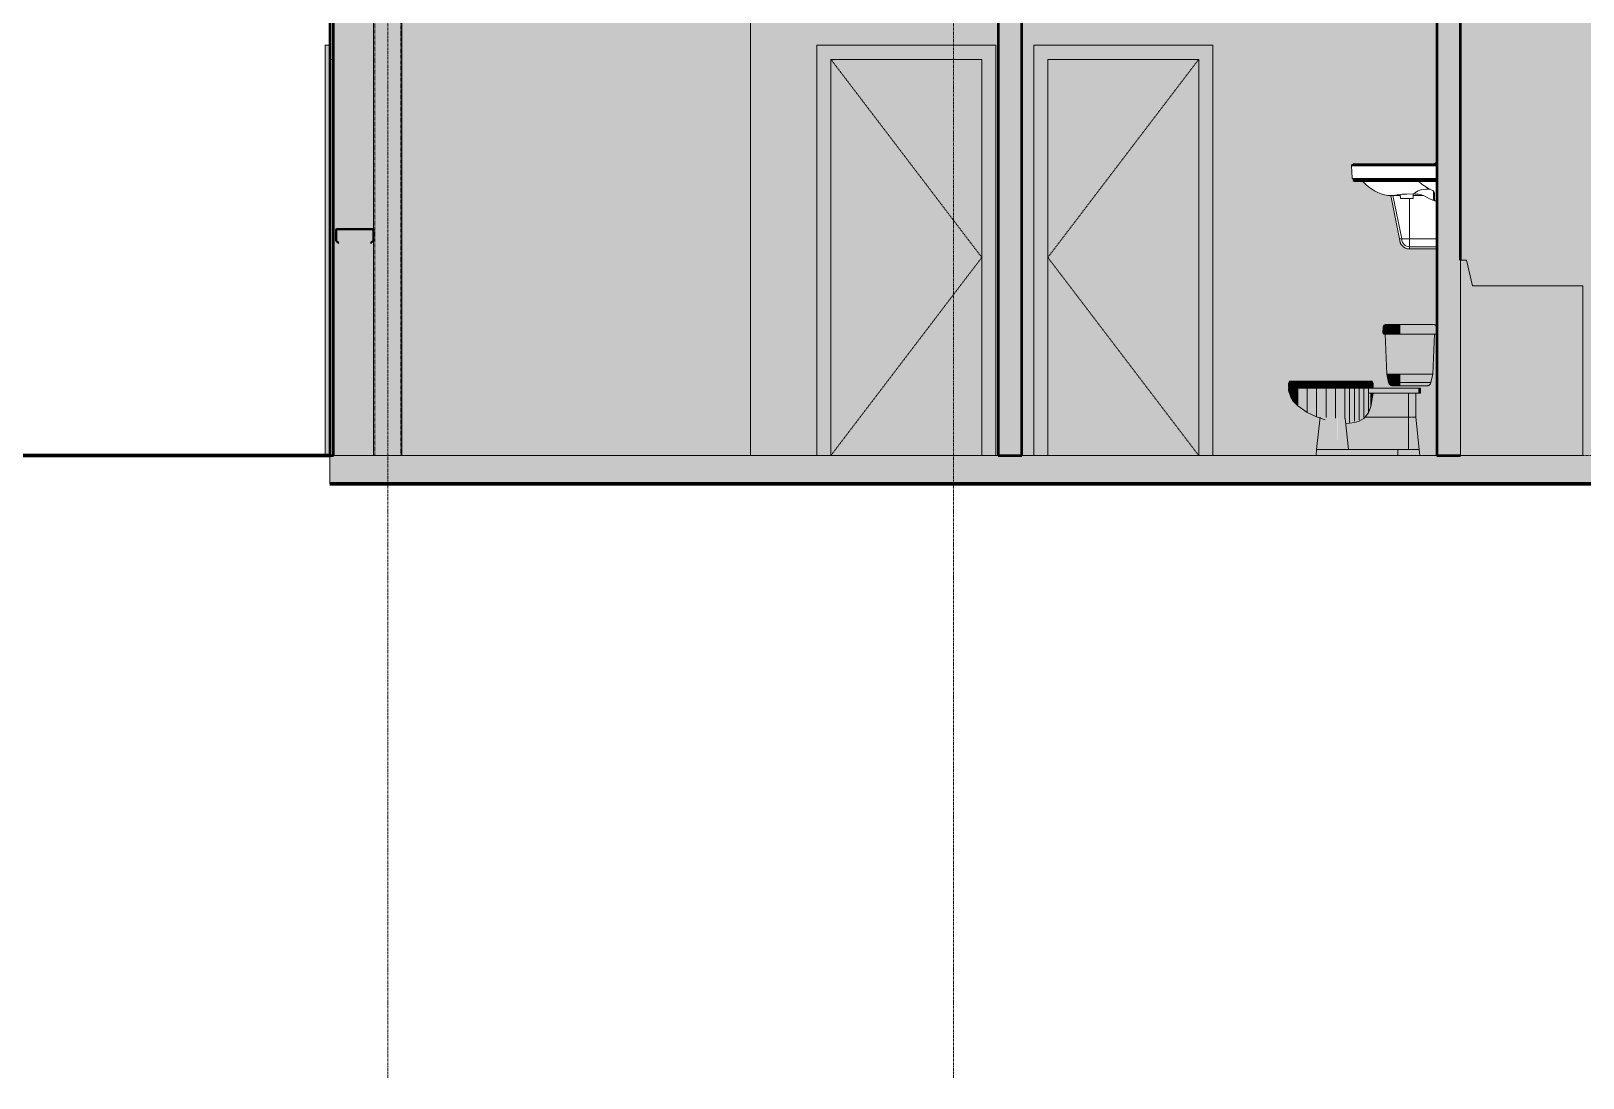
# Model space of a CAD drawing. Header units: inches. Extents: x -26493 to -15674, y -132 to 673.
# Drawn here: x -18113.1 to -17784, y -132 to 90 of the extents above; entities that cross this region are included whole.
import ezdxf

# ---------------------------------------------------------------- set-up
doc = ezdxf.new("R2010")
doc.units = ezdxf.units.IN
doc.header["$MEASUREMENT"] = 0
for name, pattern in [('Dash 1_16_', [0.125, 0.0625, -0.0625]), ('Grid Line 1_2_', [0.875, 0.5, -0.125, 0.125, -0.125]), ('Hidden 1_8_', [0.1875, 0.125, -0.0625])]:
    doc.linetypes.add(name, pattern=pattern)
for name, color, linetype, lineweight in [('A-DOOR', 31, 'Continuous', 13), ('A-DOOR-FRAM', 31, 'Continuous', 9), ('A-FLOR-LEVL', 51, 'Continuous', 9), ('A-WALL', 113, 'Continuous', 13), ('C-BLDG-PADS', 91, 'Continuous', 9), ('C-TOPO', 7, 'Continuous', 9), ('I-WALL', 2, 'Continuous', 13), ('P-SANR-FIXT', 6, 'Continuous', 9), ('S-BEAM', 12, 'Continuous', 9), ('S-COLS', 52, 'Continuous', 9), ('S-GRID', 1, 'Continuous', 9)]:
    doc.layers.add(name, color=color, linetype=linetype, lineweight=lineweight)

# ---------------------------------------------------------------- blocks, each defined once
blk = doc.blocks.new('HSS-Hollow Structural Section-Column - HSS6X6X1_4-556719-Section 1')
at = {"layer": 'S-COLS'}
for points in [[(-22760.82, 0), (-22760.59, 0), (-22760.59, 144), (-22761.05, 144), (-22761.05, 0), (-22760.99, 0)], [(-22755.52, 0), (-22755.52, 144), (-22760.59, 144), (-22760.59, 0)], [(-22755.29, 0), (-22755.05, 0), (-22755.05, 144), (-22755.52, 144), (-22755.52, 0)]]:
    blk.add_hatch(color=256, dxfattribs=at).paths.add_polyline_path(points, flags=0)
for p, q in [((-22761.05, 144), (-22761.05, 95.87)), ((-22760.59, 144), (-22761.05, 144)), ((-22755.52, 144), (-22760.59, 144)), ((-22755.05, 144), (-22755.52, 144)), ((-22755.05, 0), (-22755.05, 144)), ((-22761.05, 93.5), (-22761.05, 47.87)), ((-22761.05, 45.5), (-22761.05, 0))]:
    blk.add_line(p, q, dxfattribs=at)
at = {"layer": 'S-COLS', "linetype": 'Hidden 1_8_'}
for p, q in [((-22760.82, 0), (-22760.82, 144)), ((-22755.29, 144), (-22755.29, 0))]:
    blk.add_line(p, q, dxfattribs=at)
blk = doc.blocks.new('Girt_C - 8_D-V98-Section 1')
at = {"layer": 'S-BEAM', "lineweight": 30}
for p, q in [((-22769.05, 47.87), (-22769.05, 45.5)), ((-22768.94, 45.55), (-22768.94, 47.87)), ((-22761.24, 48.05), (-22768.87, 48.05)), ((-22768.87, 47.95), (-22761.24, 47.95)), ((-22761.16, 47.87), (-22761.16, 45.55)), ((-22761.05, 45.5), (-22761.05, 47.87)), ((-22769.05, 45.5), (-22768.48, 45.02)), ((-22768.41, 45.1), (-22768.94, 45.55)), ((-22768.48, 45.02), (-22768.41, 45.1)), ((-22761.16, 45.55), (-22761.7, 45.1)), ((-22761.7, 45.1), (-22761.63, 45.02)), ((-22761.63, 45.02), (-22761.05, 45.5))]:
    blk.add_line(p, q, dxfattribs=at)
for centre, radius, start, end in [((-22768.87, 47.87), 0.187, 90, 180), ((-22768.87, 47.87), 0.0782, 90, 176.9576), ((-22761.24, 47.87), 0.187, 360, 90), ((-22761.24, 47.87), 0.0782, 2.1227, 90)]:
    blk.add_arc(centre, radius, start, end, dxfattribs=at)
blk = doc.blocks.new('Single-Flush - 32_ x 84_-489871-Section 1')
at = {"layer": 'A-DOOR'}
blk.add_hatch(color=256, dxfattribs=at).paths.add_polyline_path([(-22618.05, 0), (-22586.05, 0), (-22586.05, 84), (-22618.05, 84), (-22618.05, 52)], flags=0)
at = {"layer": 'A-DOOR-FRAM', "lineweight": 13}
blk.add_hatch(color=256, dxfattribs=at).paths.add_polyline_path([(-22586.05, 0), (-22583.05, 0), (-22583.05, 87), (-22621.05, 87), (-22621.05, 0), (-22618.05, 0), (-22618.05, 84), (-22586.05, 84), (-22586.05, 78.89)], flags=0)
at = {"layer": 'A-DOOR', "linetype": 'Dash 1_16_', "lineweight": 9}
for p in [(-22586.05, 84), (-22586.05, 0)]:
    blk.add_line(p, (-22618.05, 42), dxfattribs=at)
at = {"layer": 'A-DOOR-FRAM'}
for p, q in [((-22583.05, 87), (-22621.05, 87)), ((-22621.05, 87), (-22621.05, 0)), ((-22583.05, 0), (-22583.05, 87)), ((-22618.05, 0), (-22618.05, 84)), ((-22618.05, 84), (-22586.05, 84)), ((-22586.05, 84), (-22586.05, 0))]:
    blk.add_line(p, q, dxfattribs=at)
blk = doc.blocks.new('Toilet-Domestic-3D - Toilet-Domestic-3D-461878-Section 1')
at = {"layer": 'P-SANR-FIXT'}
for points in [[(-22544.96, 26.02), (-22543.28, 26.02), (-22543.28, 27.29), (-22546.89, 27.29), (-22547.01, 26.02), (-22545.47, 26.02)], [(-22545.47, 27.29), (-22543.28, 27.29), (-22543.28, 27.75), (-22546.62, 27.65), (-22546.79, 27.37), (-22546.72, 27.29), (-22546.2, 27.29)], [(-22545.14, 27.72), (-22544.96, 27.74), (-22545.19, 27.72)], [(-22543.28, 27.29), (-22535.66, 27.29), (-22535.83, 27.61), (-22536.04, 27.72), (-22536.16, 27.75), (-22543.28, 27.72), (-22543.28, 27.41)], [(-22543.28, 26.02), (-22535.55, 26.02), (-22535.66, 27.29), (-22543.28, 27.29)], [(-22546.14, 17.25), (-22543.28, 17.25), (-22543.28, 25.75), (-22546.53, 25.75), (-22546.28, 20.38)], [(-22535.8, 25.75), (-22535.62, 25.83), (-22535.55, 26.02), (-22543.28, 26.02), (-22543.28, 25.75), (-22540.06, 25.75)], [(-22540.06, 17.25), (-22536.42, 17.25), (-22536.03, 25.75), (-22543.28, 25.75), (-22543.28, 17.25)], [(-22545.78, 15.49), (-22543.28, 15.49), (-22543.28, 17.25), (-22546.14, 17.25), (-22545.92, 16.19)], [(-22540.06, 15.49), (-22536.78, 15.49), (-22536.42, 17.25), (-22543.28, 17.25), (-22543.28, 15.49)], [(-22567.03, 15.25), (-22566.53, 15.25), (-22566.3, 15.75), (-22566.78, 15.75)], [(-22566.53, 14.5), (-22566.53, 15.25), (-22567.03, 15.25), (-22567.03, 14.5)], [(-22566.53, 12.42), (-22566.53, 14.25), (-22567.03, 14.25), (-22567.03, 13.75), (-22566.6, 12.6)], [(-22566.53, 15.25), (-22566.03, 15.25), (-22565.83, 15.75), (-22566.3, 15.75)], [(-22566.03, 14.5), (-22566.03, 15.25), (-22566.53, 15.25), (-22566.53, 14.5)], [(-22566.03, 11.51), (-22566.03, 14.25), (-22566.53, 14.25), (-22566.53, 12.42), (-22566.09, 11.61)], [(-22565.03, 15.25), (-22564.87, 15.75), (-22565.83, 15.75), (-22566.03, 15.25), (-22565.03, 15.25)], [(-22565.03, 14.5), (-22565.03, 15.25), (-22566.03, 15.25), (-22566.03, 14.5)], [(-22565.03, 10.57), (-22565.03, 14.25), (-22566.03, 14.25), (-22565.99, 11.48), (-22565.5, 11.01)], [(-22563.03, 15.25), (-22562.9, 15.75), (-22564.87, 15.75), (-22565.03, 15.25), (-22563.03, 15.25)], [(-22563.03, 14.5), (-22563.03, 15.25), (-22565.03, 15.25), (-22565.03, 14.5), (-22564.27, 14.5)], [(-22563.03, 9.17), (-22563.03, 14.25), (-22565.03, 14.25), (-22565.03, 10.57), (-22563.74, 9.67)], [(-22563.03, 15.25), (-22561.03, 15.25), (-22560.93, 15.75), (-22562.9, 15.75)], [(-22561.03, 14.5), (-22561.03, 15.25), (-22563.03, 15.25), (-22563.03, 14.5)], [(-22561.03, 8.25), (-22561.03, 14.25), (-22563.03, 14.25), (-22563.03, 9.17), (-22561.29, 8.37)], [(-22561.03, 15.25), (-22559.03, 15.25), (-22558.95, 15.75), (-22560.93, 15.75)], [(-22559.03, 14.5), (-22559.03, 15.25), (-22561.03, 15.25), (-22561.03, 14.5), (-22559.43, 14.5)], [(-22560.24, 7.94), (-22560.22, 7.96), (-22560, 7.96), (-22559.68, 8.03), (-22559.03, 8.13), (-22559.03, 14.25), (-22561.03, 14.25), (-22561.03, 8.25), (-22560.26, 7.95)], [(-22557.02, 15.25), (-22557.02, 15.75), (-22558.95, 15.75), (-22559.03, 15.25), (-22557.02, 15.25)], [(-22557.02, 14.5), (-22557.02, 15.25), (-22559.03, 15.25), (-22559.03, 14.5)], [(-22557.02, 7.97), (-22557.02, 14.25), (-22559.03, 14.25), (-22559.03, 8.11), (-22558.91, 8.12), (-22557.92, 8.1), (-22557.65, 8.08)], [(-22557.02, 15.25), (-22555.03, 15.25), (-22555.03, 15.75), (-22556.98, 15.75)], [(-22555.03, 14.5), (-22555.03, 15.25), (-22557.02, 15.25), (-22557.02, 14.5)], [(-22555.03, 7.83), (-22555.03, 14.25), (-22557.02, 14.25), (-22557.02, 7.97), (-22556.5, 7.96), (-22555.21, 7.84)], [(-22555.03, 15.25), (-22554.03, 15.25), (-22554.07, 15.75), (-22555.03, 15.75)], [(-22554.03, 14.5), (-22554.03, 15.25), (-22555.03, 15.25), (-22555.03, 14.5), (-22554.58, 14.5)], [(-22554.91, 6.99), (-22554.03, 7.07), (-22554.03, 14.25), (-22555.03, 14.25), (-22555, 7.83), (-22554.93, 7.2)], [(-22553.03, 15.25), (-22553.08, 15.75), (-22554.07, 15.75), (-22554.03, 15.25)], [(-22554.03, 14.5), (-22553.03, 14.5), (-22553.03, 15.25), (-22554.03, 15.25)], [(-22554.03, 7.07), (-22553.03, 7.22), (-22553.03, 14.25), (-22554.03, 14.25), (-22554.03, 7.32)], [(-22552.03, 15.25), (-22552.12, 15.75), (-22553.08, 15.75), (-22553.03, 15.25)], [(-22552.03, 14.5), (-22552.03, 15.25), (-22553.03, 15.25), (-22553.03, 14.5)], [(-22553.03, 7.22), (-22552.03, 7.52), (-22552.03, 14.25), (-22553.03, 14.25), (-22553.03, 7.26)], [(-22551.03, 15.25), (-22551.19, 15.75), (-22552.12, 15.75), (-22552.03, 15.25)], [(-22551.03, 14.5), (-22551.03, 15.25), (-22552.03, 15.25), (-22552.03, 14.5)], [(-22552.03, 7.49), (-22551.03, 8.07), (-22551.03, 14.25), (-22552.03, 14.25), (-22552.03, 7.52)], [(-22550.03, 15.25), (-22550.25, 15.75), (-22551.19, 15.75), (-22551.03, 15.25)], [(-22550.03, 14.5), (-22550.03, 15.25), (-22551.03, 15.25), (-22551.03, 14.5)], [(-22551.03, 8.05), (-22550.96, 8.12), (-22550.8, 8.14), (-22550.03, 9.09), (-22550.03, 14.25), (-22551.03, 14.25), (-22551.03, 8.07)], [(-22550.03, 8.12), (-22541.53, 8.12), (-22541.53, 13.25), (-22549.03, 13.25), (-22549.57, 10.31), (-22550.03, 9.04), (-22550.8, 8.12)], [(-22549.74, 15.25), (-22549.53, 15.25), (-22549.77, 15.75), (-22550.25, 15.75), (-22550.03, 15.25)], [(-22549.74, 14.5), (-22549.53, 14.5), (-22549.53, 15.25), (-22550.03, 15.25), (-22550.03, 14.5)], [(-22539.47, 13.25), (-22539.47, 14.25), (-22550.03, 14.25), (-22550.03, 13.25), (-22540.06, 13.25)], [(-22550.03, 9.09), (-22549.53, 10.47), (-22549.53, 13.25), (-22550.03, 13.25), (-22550.03, 9.51)], [(-22549.03, 15.25), (-22549.28, 15.75), (-22549.77, 15.75), (-22549.53, 15.25)], [(-22549.03, 14.5), (-22549.03, 15.25), (-22549.53, 15.25), (-22549.53, 14.5)], [(-22549.53, 10.47), (-22549.1, 13.25), (-22549.53, 13.25), (-22549.53, 10.93)], [(-22537.74, 14.75), (-22537.32, 14.84), (-22536.98, 15.11), (-22536.78, 15.49), (-22543.28, 15.49), (-22543.28, 14.75), (-22540.06, 14.75)], [(-22540.21, 8.12), (-22540.07, 8.12), (-22540.07, 13.25), (-22541.53, 13.25), (-22541.53, 8.12), (-22540.23, 8.12)], [(-22539.17, 13.25), (-22539.03, 13.25), (-22539.09, 14.25), (-22539.47, 14.25), (-22539.47, 13.25), (-22539.25, 13.25)], [(-22560.28, 1.25), (-22556.53, 1.25), (-22556.56, 7.97), (-22557.02, 7.97), (-22557.92, 8.1), (-22559.79, 8.04), (-22560, 7.96), (-22560.24, 7.96), (-22561.03, 1.25), (-22560.81, 1.25)], [(-22554.28, 1.25), (-22555.03, 7.83), (-22556.53, 7.97), (-22556.53, 1.25)], [(-22554.28, 1.25), (-22541.53, 1.25), (-22541.53, 8.12), (-22551.01, 8.07), (-22551.14, 7.98), (-22552.14, 7.46), (-22553.3, 7.16), (-22554.91, 6.99), (-22554.54, 3.66)], [(-22539.77, 1.25), (-22539.34, 1.25), (-22540.07, 8.12), (-22541.53, 8.12), (-22541.53, 1.25), (-22540.03, 1.25)], [(-22560.24, 0), (-22556.53, 0), (-22556.53, 1.25), (-22561.03, 1.25), (-22561.17, 0), (-22560.28, 0)], [(-22556.53, 0), (-22543.78, 0), (-22543.78, 1.25), (-22556.53, 1.25)], [(-22540.03, 0), (-22539.14, 0), (-22539.34, 1.25), (-22543.78, 1.25), (-22543.78, 0), (-22540.06, 0)]]:
    blk.add_hatch(color=256, dxfattribs=at).paths.add_polyline_path(points, flags=0)
h = blk.add_hatch(color=256, dxfattribs=at)
h.paths.add_polyline_path([(-22546.49, 25.8), (-22546.59, 25.75), (-22546.18, 25.76)], flags=0)
h.paths.add_polyline_path([(-22545.32, 25.75), (-22543.28, 25.77), (-22543.28, 26.02), (-22547.01, 26.02), (-22546.99, 25.92), (-22546.87, 25.88), (-22546.78, 25.78), (-22546.1, 25.78), (-22545.61, 25.77)], flags=0)
h = blk.add_hatch(color=256, dxfattribs=at)
h.paths.add_polyline_path([(-22545.69, 15.49), (-22545.78, 15.49), (-22545.68, 15.29)], flags=0)
h.paths.add_polyline_path([(-22543.28, 14.75), (-22543.28, 15.49), (-22545.69, 15.49), (-22545.63, 15.21), (-22545.35, 14.93), (-22544.57, 14.79), (-22543.66, 14.75)], flags=0)
for p, q in [((-22546.89, 27.29), (-22547.01, 26.02)), ((-22546.03, 27.75), (-22543.28, 27.75)), ((-22546.03, 27.75), (-22543.28, 27.75)), ((-22536.16, 27.75), (-22543.28, 27.75)), ((-22535.55, 26.02), (-22535.66, 27.29)), ((-22546.53, 25.75), (-22546.14, 17.25)), ((-22546.13, 25.75), (-22545.34, 25.75)), ((-22543.28, 25.75), (-22535.8, 25.75)), ((-22536.42, 17.25), (-22536.03, 25.75)), ((-22546.14, 17.25), (-22545.78, 15.49)), ((-22546.14, 17.25), (-22543.28, 17.25)), ((-22543.28, 17.25), (-22536.42, 17.25)), ((-22536.78, 15.49), (-22536.42, 17.25)), ((-22567.03, 15.24), (-22566.78, 15.75)), ((-22567.03, 15.25), (-22566.53, 15.25)), ((-22567.03, 14.5), (-22567.03, 15.25)), ((-22566.53, 15.24), (-22567.03, 15.24)), ((-22566.53, 14.5), (-22567.03, 14.5)), ((-22567.03, 14.25), (-22566.53, 14.25)), ((-22567.03, 14.25), (-22567.03, 13.75)), ((-22567.03, 13.75), (-22566.53, 12.38)), ((-22566.78, 15.75), (-22566.3, 15.75)), ((-22566.53, 15.24), (-22566.3, 15.75)), ((-22566.53, 15.25), (-22566.03, 15.25)), ((-22566.03, 15.24), (-22566.53, 15.24)), ((-22566.53, 14.5), (-22566.53, 15.24)), ((-22566.03, 14.5), (-22566.53, 14.5)), ((-22566.53, 14.25), (-22566.03, 14.25)), ((-22566.53, 14.25), (-22566.53, 12.42)), ((-22566.3, 15.75), (-22565.83, 15.75)), ((-22566.03, 15.25), (-22565.83, 15.75)), ((-22566.03, 15.25), (-22565.03, 15.25)), ((-22565.03, 15.24), (-22566.03, 15.24)), ((-22566.03, 14.5), (-22566.03, 15.24)), ((-22565.03, 14.5), (-22566.03, 14.5)), ((-22566.03, 14.25), (-22565.03, 14.25)), ((-22566.03, 14.25), (-22566.03, 11.51)), ((-22565.83, 15.75), (-22564.87, 15.75)), ((-22565.03, 15.25), (-22564.87, 15.75)), ((-22565.03, 15.25), (-22563.03, 15.25)), ((-22563.03, 15.24), (-22565.03, 15.24)), ((-22565.03, 14.5), (-22565.03, 15.24)), ((-22563.03, 14.5), (-22565.03, 14.5)), ((-22565.03, 14.25), (-22563.03, 14.25)), ((-22565.03, 14.25), (-22565.03, 10.57)), ((-22564.87, 15.75), (-22562.9, 15.75)), ((-22563.03, 15.25), (-22562.9, 15.75)), ((-22563.03, 15.25), (-22561.03, 15.25)), ((-22561.03, 15.24), (-22563.03, 15.24)), ((-22563.03, 14.5), (-22563.03, 15.24)), ((-22561.03, 14.5), (-22563.03, 14.5)), ((-22563.03, 14.25), (-22561.03, 14.25)), ((-22563.03, 14.25), (-22563.03, 9.17)), ((-22562.9, 15.75), (-22560.93, 15.75)), ((-22561.03, 15.25), (-22560.93, 15.75)), ((-22561.03, 15.25), (-22559.03, 15.25)), ((-22559.03, 15.24), (-22561.03, 15.24)), ((-22561.03, 14.5), (-22561.03, 15.24)), ((-22559.03, 14.5), (-22561.03, 14.5)), ((-22561.03, 14.25), (-22559.03, 14.25)), ((-22561.03, 14.25), (-22561.03, 8.25)), ((-22560.93, 15.75), (-22558.95, 15.75)), ((-22559.03, 15.25), (-22558.95, 15.75)), ((-22559.03, 15.25), (-22557.02, 15.25)), ((-22557.02, 15.24), (-22559.03, 15.24)), ((-22559.03, 14.5), (-22559.03, 15.24)), ((-22557.02, 14.5), (-22559.03, 14.5)), ((-22559.03, 14.25), (-22557.02, 14.25)), ((-22559.03, 14.25), (-22559.03, 8.09)), ((-22558.95, 15.75), (-22556.98, 15.75)), ((-22557.02, 15.25), (-22556.98, 15.75)), ((-22557.02, 15.25), (-22555.03, 15.25)), ((-22555.03, 15.24), (-22557.02, 15.24)), ((-22557.02, 14.5), (-22557.02, 15.24)), ((-22555.03, 14.5), (-22557.02, 14.5)), ((-22557.02, 14.25), (-22555.03, 14.25)), ((-22557.02, 14.25), (-22557.02, 7.93)), ((-22556.98, 15.75), (-22555.03, 15.75)), ((-22555.03, 15.25), (-22555.03, 15.75)), ((-22555.03, 15.75), (-22554.07, 15.75)), ((-22555.03, 15.25), (-22554.03, 15.25)), ((-22554.03, 15.24), (-22555.03, 15.24)), ((-22555.03, 14.5), (-22555.03, 15.24)), ((-22554.03, 14.5), (-22555.03, 14.5)), ((-22555.03, 14.25), (-22554.03, 14.25)), ((-22555.03, 14.25), (-22555.03, 7.81)), ((-22554.03, 15.25), (-22554.07, 15.75)), ((-22554.07, 15.75), (-22553.08, 15.75)), ((-22554.03, 15.25), (-22553.03, 15.25)), ((-22553.03, 15.24), (-22554.03, 15.24)), ((-22554.03, 14.5), (-22554.03, 15.24)), ((-22553.03, 14.5), (-22554.03, 14.5)), ((-22554.03, 14.25), (-22553.03, 14.25)), ((-22554.03, 14.25), (-22554.03, 7.02)), ((-22553.03, 15.25), (-22553.08, 15.75)), ((-22553.08, 15.75), (-22552.12, 15.75)), ((-22553.03, 15.25), (-22552.03, 15.25)), ((-22552.03, 15.24), (-22553.03, 15.24)), ((-22553.03, 14.5), (-22553.03, 15.24)), ((-22552.03, 14.5), (-22553.03, 14.5)), ((-22553.03, 14.25), (-22552.03, 14.25)), ((-22553.03, 14.25), (-22553.03, 7.26)), ((-22552.03, 15.25), (-22552.12, 15.75)), ((-22552.12, 15.75), (-22551.19, 15.75)), ((-22552.03, 15.25), (-22551.03, 15.25)), ((-22551.03, 15.24), (-22552.03, 15.24)), ((-22552.03, 14.5), (-22552.03, 15.24)), ((-22551.03, 14.5), (-22552.03, 14.5)), ((-22552.03, 14.25), (-22551.03, 14.25)), ((-22552.03, 14.25), (-22552.03, 7.52)), ((-22551.03, 15.25), (-22551.19, 15.75)), ((-22551.19, 15.75), (-22550.25, 15.75)), ((-22551.03, 15.25), (-22550.03, 15.25)), ((-22550.03, 15.24), (-22551.03, 15.24)), ((-22551.03, 14.5), (-22551.03, 15.24)), ((-22550.03, 14.5), (-22551.03, 14.5)), ((-22551.03, 14.25), (-22550.03, 14.25)), ((-22551.03, 14.25), (-22551.03, 8.07)), ((-22550.03, 15.24), (-22550.25, 15.75)), ((-22550.25, 15.75), (-22549.77, 15.75)), ((-22550.03, 15.25), (-22549.53, 15.25)), ((-22549.53, 15.24), (-22550.03, 15.24)), ((-22550.03, 14.5), (-22550.03, 15.24)), ((-22549.53, 14.5), (-22550.03, 14.5)), ((-22550.03, 14.25), (-22539.47, 14.25)), ((-22550.03, 13.25), (-22550.03, 14.25)), ((-22539.47, 13.25), (-22550.03, 13.25)), ((-22550.03, 13.24), (-22550.03, 9.09)), ((-22549.53, 15.24), (-22549.77, 15.75)), ((-22549.77, 15.75), (-22549.28, 15.75)), ((-22549.53, 15.25), (-22549.03, 15.25)), ((-22549.03, 15.24), (-22549.53, 15.24)), ((-22549.53, 14.5), (-22549.53, 15.24)), ((-22549.03, 14.5), (-22549.53, 14.5)), ((-22549.03, 13.25), (-22549.53, 10.41)), ((-22549.53, 10.41), (-22549.03, 13.25)), ((-22549.53, 13.24), (-22549.53, 10.47)), ((-22549.03, 15.24), (-22549.28, 15.75)), ((-22549.03, 14.5), (-22549.03, 15.25)), ((-22545.78, 15.49), (-22543.28, 15.49)), ((-22543.68, 14.75), (-22544.03, 14.75)), ((-22544.03, 14.75), (-22543.68, 14.75)), ((-22543.82, 14.75), (-22543.88, 14.75)), ((-22543.7, 14.75), (-22543.76, 14.75)), ((-22543.28, 15.49), (-22536.78, 15.49)), ((-22543.28, 14.75), (-22537.74, 14.75)), ((-22541.53, 8.12), (-22541.53, 13.25)), ((-22541.53, 8.12), (-22541.53, 13.25)), ((-22540.03, 8.12), (-22540.03, 13.25)), ((-22539.47, 14.25), (-22539.03, 14.25)), ((-22539.03, 13.25), (-22539.47, 13.25)), ((-22539.03, 13.25), (-22539.03, 14.25)), ((-22566.53, 12.38), (-22566.03, 11.51)), ((-22566.03, 11.51), (-22565.03, 10.51)), ((-22565.03, 10.51), (-22563.03, 9.12)), ((-22549.53, 10.41), (-22550.03, 9.04)), ((-22550.03, 9.04), (-22549.53, 10.41)), ((-22563.03, 9.12), (-22561.03, 8.19)), ((-22561.03, 8.19), (-22559.23, 7.53)), ((-22560.28, 8.12), (-22561.03, 1.25)), ((-22554.28, 1.25), (-22555, 7.84)), ((-22554.88, 6.76), (-22554.03, 6.84)), ((-22554.03, 6.84), (-22553.03, 7.01)), ((-22553.03, 7.01), (-22552.03, 7.28)), ((-22552.03, 7.28), (-22551.03, 7.85)), ((-22551.03, 7.85), (-22550.03, 9.04)), ((-22541.53, 8.12), (-22550.95, 8.12)), ((-22550.03, 9.04), (-22550.8, 8.12)), ((-22550.8, 8.12), (-22541.53, 8.12)), ((-22541.53, 1.25), (-22541.53, 8.12)), ((-22540.88, 8.12), (-22541.53, 8.12)), ((-22541.53, 8.12), (-22541.53, 1.25)), ((-22540.62, 8.12), (-22540.78, 8.12)), ((-22540.36, 8.12), (-22540.62, 8.12)), ((-22540.23, 8.12), (-22540.33, 8.12)), ((-22540.03, 8.12), (-22540.15, 8.12)), ((-22539.28, 1.25), (-22540.03, 8.12)), ((-22540.03, 8.12), (-22540.03, 8.12)), ((-22561.03, 1.25), (-22561.17, 0)), ((-22560.81, 1.25), (-22561.03, 1.25)), ((-22561.03, 1.25), (-22560.81, 1.25)), ((-22560.17, 1.25), (-22560.81, 1.25)), ((-22560.81, 1.25), (-22560.17, 1.25)), ((-22559.17, 1.25), (-22560.17, 1.25)), ((-22560.17, 1.25), (-22559.17, 1.25)), ((-22557.92, 1.25), (-22559.17, 1.25)), ((-22559.17, 1.25), (-22557.92, 1.25)), ((-22556.53, 1.25), (-22557.92, 1.25)), ((-22557.92, 1.25), (-22556.53, 1.25)), ((-22543.78, 1.25), (-22556.53, 1.25)), ((-22556.53, 1.25), (-22554.28, 1.25)), ((-22543.78, 0), (-22543.78, 1.25)), ((-22543.78, 1.25), (-22539.34, 1.25)), ((-22543.78, 1.25), (-22543.78, 0)), ((-22539.34, 1.25), (-22539.28, 1.25)), ((-22539.14, 0), (-22539.28, 1.25))]:
    blk.add_line(p, q, dxfattribs=at)
at = {"layer": 'P-SANR-FIXT', "flags": 128}
for points in [[(-22546.89, 27.29), (-22546.89, 27.31), (-22546.89, 27.33), (-22546.89, 27.35), (-22546.88, 27.37), (-22546.88, 27.39), (-22546.87, 27.41), (-22546.86, 27.43), (-22546.85, 27.45), (-22546.85, 27.47), (-22546.84, 27.48), (-22546.83, 27.5), (-22546.82, 27.52), (-22546.81, 27.54), (-22546.79, 27.55), (-22546.78, 27.57), (-22546.77, 27.58), (-22546.76, 27.6), (-22546.74, 27.61), (-22546.73, 27.62), (-22546.71, 27.64), (-22546.7, 27.65), (-22546.68, 27.66), (-22546.66, 27.67), (-22546.65, 27.68), (-22546.63, 27.69), (-22546.61, 27.7), (-22546.59, 27.71), (-22546.57, 27.72), (-22546.55, 27.72), (-22546.54, 27.73), (-22546.52, 27.74), (-22546.5, 27.74), (-22546.48, 27.74), (-22546.46, 27.75), (-22546.44, 27.75), (-22546.42, 27.75), (-22546.4, 27.75), (-22546.4, 27.75)], [(-22543.28, 27.75), (-22543.4, 27.75), (-22543.53, 27.75), (-22543.65, 27.75), (-22543.78, 27.75), (-22543.9, 27.75), (-22544.02, 27.75), (-22544.14, 27.75), (-22544.26, 27.75), (-22544.38, 27.75), (-22544.49, 27.75), (-22544.61, 27.75), (-22544.72, 27.75), (-22544.83, 27.75), (-22544.93, 27.75), (-22545.04, 27.75), (-22545.14, 27.75), (-22545.24, 27.75), (-22545.33, 27.75), (-22545.43, 27.75), (-22545.51, 27.75), (-22545.6, 27.75), (-22545.68, 27.75), (-22545.76, 27.75), (-22545.83, 27.75), (-22545.9, 27.75), (-22545.97, 27.75), (-22546.03, 27.75), (-22546.08, 27.75), (-22546.14, 27.75), (-22546.18, 27.75), (-22546.23, 27.75), (-22546.27, 27.75), (-22546.3, 27.75), (-22546.33, 27.75), (-22546.35, 27.75), (-22546.37, 27.75), (-22546.38, 27.75), (-22546.39, 27.75), (-22546.4, 27.75), (-22546.4, 27.75)], [(-22546.4, 27.75), (-22546.39, 27.75), (-22546.39, 27.75), (-22546.37, 27.75), (-22546.36, 27.75), (-22546.33, 27.75), (-22546.31, 27.75), (-22546.27, 27.75), (-22546.24, 27.75), (-22546.2, 27.75), (-22546.15, 27.75), (-22546.1, 27.75), (-22546.04, 27.75)], [(-22546.76, 25.75), (-22546.77, 25.75), (-22546.78, 25.75), (-22546.79, 25.75), (-22546.8, 25.75), (-22546.81, 25.75), (-22546.82, 25.76), (-22546.83, 25.76), (-22546.83, 25.76), (-22546.84, 25.77), (-22546.85, 25.77), (-22546.86, 25.77), (-22546.87, 25.78), (-22546.88, 25.78), (-22546.89, 25.79), (-22546.9, 25.79), (-22546.91, 25.8), (-22546.91, 25.81), (-22546.92, 25.81), (-22546.93, 25.82), (-22546.94, 25.83), (-22546.94, 25.83), (-22546.95, 25.84), (-22546.96, 25.85), (-22546.96, 25.86), (-22546.97, 25.86), (-22546.97, 25.87), (-22546.98, 25.88), (-22546.98, 25.89)], [(-22546.76, 25.75), (-22546.75, 25.75), (-22546.75, 25.75), (-22546.73, 25.75), (-22546.71, 25.75), (-22546.69, 25.75), (-22546.66, 25.75), (-22546.62, 25.75), (-22546.58, 25.75), (-22546.53, 25.75), (-22546.48, 25.75), (-22546.43, 25.75), (-22546.36, 25.75), (-22546.3, 25.75), (-22546.23, 25.75), (-22546.15, 25.75), (-22546.07, 25.75), (-22545.98, 25.75), (-22545.89, 25.75), (-22545.8, 25.75), (-22545.7, 25.75), (-22545.6, 25.75), (-22545.49, 25.75), (-22545.39, 25.75), (-22545.27, 25.75), (-22545.16, 25.75), (-22545.04, 25.75), (-22544.92, 25.75), (-22544.79, 25.75), (-22544.67, 25.75), (-22544.54, 25.75), (-22544.41, 25.75), (-22544.28, 25.75), (-22544.14, 25.75), (-22544.01, 25.75), (-22543.87, 25.75), (-22543.73, 25.75), (-22543.59, 25.75), (-22543.46, 25.75), (-22543.32, 25.75), (-22543.28, 25.75)], [(-22546.57, 25.75), (-22546.61, 25.75), (-22546.65, 25.75), (-22546.68, 25.75), (-22546.71, 25.75), (-22546.73, 25.75), (-22546.74, 25.75), (-22546.75, 25.75), (-22546.76, 25.75), (-22546.76, 25.75)], [(-22544.82, 14.75), (-22544.86, 14.75), (-22544.9, 14.75), (-22544.94, 14.76), (-22544.98, 14.76), (-22545.02, 14.77), (-22545.05, 14.78), (-22545.09, 14.79), (-22545.13, 14.8), (-22545.17, 14.81), (-22545.21, 14.83), (-22545.24, 14.85), (-22545.28, 14.86), (-22545.31, 14.88), (-22545.35, 14.9), (-22545.38, 14.92), (-22545.41, 14.95), (-22545.45, 14.97), (-22545.48, 15), (-22545.51, 15.03), (-22545.53, 15.05), (-22545.56, 15.08), (-22545.59, 15.11), (-22545.61, 15.14), (-22545.64, 15.18), (-22545.66, 15.21), (-22545.68, 15.24), (-22545.7, 15.28), (-22545.72, 15.31), (-22545.73, 15.35), (-22545.75, 15.39), (-22545.76, 15.43)], [(-22544.82, 14.75), (-22544.82, 14.75), (-22544.81, 14.75), (-22544.81, 14.75), (-22544.8, 14.75), (-22544.79, 14.75), (-22544.77, 14.75), (-22544.76, 14.75), (-22544.74, 14.75), (-22544.72, 14.75), (-22544.7, 14.75), (-22544.67, 14.75), (-22544.64, 14.75), (-22544.61, 14.75), (-22544.58, 14.75), (-22544.55, 14.75), (-22544.51, 14.75), (-22544.47, 14.75), (-22544.44, 14.75), (-22544.39, 14.75), (-22544.35, 14.75), (-22544.31, 14.75), (-22544.26, 14.75), (-22544.21, 14.75), (-22544.16, 14.75), (-22544.11, 14.75), (-22544.06, 14.75), (-22544, 14.75), (-22543.95, 14.75), (-22543.89, 14.75), (-22543.84, 14.75), (-22543.78, 14.75), (-22543.72, 14.75), (-22543.66, 14.75), (-22543.6, 14.75), (-22543.54, 14.75), (-22543.48, 14.75), (-22543.42, 14.75), (-22543.36, 14.75), (-22543.3, 14.75), (-22543.28, 14.75)], [(-22544.04, 14.75), (-22544.1, 14.75), (-22544.15, 14.75), (-22544.2, 14.75), (-22544.25, 14.75), (-22544.29, 14.75), (-22544.34, 14.75), (-22544.38, 14.75), (-22544.42, 14.75), (-22544.46, 14.75), (-22544.5, 14.75), (-22544.54, 14.75), (-22544.57, 14.75), (-22544.61, 14.75), (-22544.64, 14.75), (-22544.66, 14.75), (-22544.69, 14.75), (-22544.71, 14.75), (-22544.73, 14.75), (-22544.75, 14.75), (-22544.77, 14.75), (-22544.78, 14.75), (-22544.79, 14.75), (-22544.8, 14.75), (-22544.81, 14.75), (-22544.81, 14.75), (-22544.82, 14.75)]]:
    blk.add_lwpolyline(points, dxfattribs=at)
at = {"layer": 'P-SANR-FIXT'}
for points, knots in [([(-22535.66, 27.29), (-22535.67, 27.33), (-22535.68, 27.4), (-22535.71, 27.46), (-22535.73, 27.5), (-22535.75, 27.53), (-22535.78, 27.57), (-22535.82, 27.62), (-22535.87, 27.66), (-22535.92, 27.69), (-22535.98, 27.72), (-22536.06, 27.74), (-22536.12, 27.75), (-22536.16, 27.75)], [-1, -1, -1, -1, -0.833333, -0.75, -0.708333, -0.666667, -0.583333, -0.5, -0.416667, -0.333333, -0.25, -0.166667, 0, 0, 0, 0]), ([(-22535.8, 25.75), (-22535.78, 25.75), (-22535.76, 25.75), (-22535.73, 25.76), (-22535.7, 25.77), (-22535.68, 25.78), (-22535.66, 25.8), (-22535.64, 25.81), (-22535.63, 25.82), (-22535.62, 25.83), (-22535.61, 25.84), (-22535.6, 25.85), (-22535.59, 25.87), (-22535.57, 25.9), (-22535.56, 25.93), (-22535.55, 25.97), (-22535.55, 26), (-22535.55, 26.02)], [-1, -1, -1, -1, -0.875, -0.8125, -0.75, -0.6875, -0.625, -0.5625, -0.53125, -0.5, -0.46875, -0.4375, -0.375, -0.3125, -0.25, -0.125, 0, 0, 0, 0]), ([(-22537.74, 14.75), (-22537.67, 14.75), (-22537.56, 14.76), (-22537.42, 14.8), (-22537.32, 14.84), (-22537.22, 14.89), (-22537.13, 14.96), (-22537.05, 15.03), (-22536.97, 15.11), (-22536.91, 15.19), (-22536.83, 15.32), (-22536.79, 15.42), (-22536.78, 15.49)], [-1, -1, -1, -1, -0.833333, -0.75, -0.666667, -0.583333, -0.5, -0.416667, -0.333333, -0.25, -0.166667, 0, 0, 0, 0])]:
    blk.add_open_spline(points, degree=3, knots=knots, dxfattribs=at)
blk = doc.blocks.new('Sink-Bathroom-Kohler-Pinoir-2035-8 - Vitreous_China-0-White-465379-Section 1')
at = {"layer": 'P-SANR-FIXT'}
for p, q in [((-22553.66, 61.42), (-22535.55, 61.42)), ((-22553.66, 61.42), (-22553.53, 58.89)), ((-22553.41, 61.65), (-22535.55, 61.65)), ((-22553.29, 61.8), (-22535.55, 61.8)), ((-22553.29, 61.8), (-22553.28, 61.76)), ((-22553.28, 61.76), (-22535.55, 61.76)), ((-22536.07, 61.88), (-22553.11, 61.88)), ((-22553.05, 61.88), (-22535.55, 61.88)), ((-22535.66, 62.12), (-22535.71, 62.12)), ((-22535.55, 58.72), (-22553.41, 58.72)), ((-22553.41, 58.72), (-22553.37, 58.72)), ((-22553.3, 58.62), (-22535.55, 58.62)), ((-22553.29, 58.55), (-22535.55, 58.55)), ((-22553.29, 58.55), (-22553.24, 58.29)), ((-22553.24, 58.29), (-22553.26, 58.23)), ((-22553.26, 58.23), (-22535.55, 58.23)), ((-22553.24, 58.29), (-22535.55, 58.29)), ((-22553.07, 58.11), (-22551.44, 58.11)), ((-22551.53, 58.11), (-22535.55, 58.11)), ((-22539.3, 58.11), (-22539.3, 57.95)), ((-22536.26, 56.07), (-22536.26, 54.08)), ((-22545.93, 55.12), (-22544.6, 55.12)), ((-22545.32, 55.12), (-22543.44, 45.94)), ((-22545.28, 55.12), (-22543.45, 45.94)), ((-22543, 45.94), (-22544.88, 55.12)), ((-22544.6, 55.12), (-22543.3, 55.12)), ((-22543.31, 55.34), (-22543.28, 54.6)), ((-22543.15, 54.48), (-22540.7, 54.48)), ((-22541.93, 55.44), (-22540.17, 55.46)), ((-22541.31, 54.48), (-22541.31, 43.8)), ((-22540.58, 54.6), (-22540.53, 55.46)), ((-22540.55, 55.12), (-22538.35, 55.12)), ((-22540.53, 55.46), (-22540.17, 55.46)), ((-22540.04, 55.39), (-22539.49, 55.39)), ((-22536.08, 55.68), (-22536.06, 55.61)), ((-22536.06, 55.61), (-22536.06, 54)), ((-22536.01, 54), (-22535.55, 54)), ((-22543.45, 45.94), (-22535.55, 45.94)), ((-22535.55, 43.8), (-22541.36, 43.8)), ((-22541.31, 44.25), (-22535.55, 44.25)), ((-22541.31, 43.8), (-22535.55, 43.8))]:
    blk.add_line(p, q, dxfattribs=at)
for centre, radius, start, end in [((-22553.48, 61.44), 0.189, 92.2184, 186.1294), ((-22553.49, 61.79), 0.164, 272.2184, 299.7816), ((-22552.88, 61.13), 0.74, 122.3481, 135.2154), ((-22553.1, 61.62), 0.258, 116, 137.1398), ((-22553.11, 61.64), 0.245, 90, 116), ((-22536.08, 62.09), 0.204, 271.753, 330.3226), ((-22535.65, 61.84), 0.285, 101.9672, 150.3226), ((-22535.66, 62.02), 0.105, 0, 90), ((-22553.34, 58.9), 0.187, 183, 249.782), ((-22553.1, 58.84), 0.301, 203.2447, 226.0176), ((-22553.47, 58.54), 0.189, 2.2164, 26.2627), ((-22553.07, 58.31), 0.2, 201.918, 270.082), ((-22551.48, 57.57), 0.536, 46.7847, 85.2153), ((-22544.15, 64.51), 9.56, 223.2309, 259.2841), ((-22538.36, 53.65), 2.75, 97.7965, 132.2035), ((-22540.01, 56.18), 1.91, 58.7256, 68.1867), ((-22531.34, 67.12), 12.07, 230.4917, 245.1889), ((-22537.42, 46.74), 9.72, 87.4699, 97.7965), ((-22536.64, 55.65), 0.563, 2.5908, 65.1889), ((-22542.44, 46.6), 8.79, 95.7296, 104.2704), ((-22541.83, 44.01), 11.43, 90.5182, 97.4818), ((-22543.15, 54.6), 0.125, 182.7286, 271.3205), ((-22540.7, 54.61), 0.129, 270, 356), ((-22540.08, 55.59), 0.158, 143.1123, 235.7424), ((-22540.04, 55.54), 0.15, 213.7475, 270.4983), ((-22539.5, 52.8), 2.59, 57.1165, 89.8024), ((-22533.41, 62.22), 8.63, 237.1165, 252.43), ((-22541.36, 45.89), 2.09, 178.5896, 270), ((-22541.31, 45.94), 2.14, 180, 270), ((-22541.31, 45.94), 1.69, 180, 270)]:
    blk.add_arc(centre, radius, start, end, dxfattribs=at)
blk = doc.blocks.new('Double-Glass 1 - 72_ x 84_-496146-Section 1')
at = {"layer": 'A-DOOR'}
blk.add_hatch(color=256, dxfattribs=at).paths.add_polyline_path([(-22770.34, 0), (-22769.55, 0), (-22769.55, 84), (-22770.34, 84), (-22770.34, 12.02)], flags=0)
at = {"layer": 'A-DOOR-FRAM', "lineweight": 13}
blk.add_hatch(color=256, dxfattribs=at).paths.add_polyline_path([(-22770.34, 0), (-22770.34, 87), (-22771.34, 87), (-22771.34, 0)], flags=0)
at = {"layer": 'A-DOOR', "lineweight": 9}
for p, q in [((-22770.34, 0), (-22770.34, 84)), ((-22770.34, 84), (-22769.55, 84))]:
    blk.add_line(p, q, dxfattribs=at)
at = {"layer": 'A-DOOR-FRAM'}
for p, q in [((-22771.34, 0), (-22771.34, 87)), ((-22770.34, 87), (-22771.34, 87)), ((-22770.34, 87), (-22770.34, 0))]:
    blk.add_line(p, q, dxfattribs=at)
blk = doc.blocks.new('Washing Machine - 26_x26_ - Private-508717-Section 1')
at = {"layer": 'P-SANR-FIXT'}
blk.add_hatch(color=256, dxfattribs=at).paths.add_polyline_path([(-22530.38, 0), (-22504.55, 0), (-22504.55, 36), (-22527.96, 36), (-22529.24, 41.41), (-22530.55, 41.41), (-22530.55, 0)], flags=0)
for p, q in [((-22529.24, 41.41), (-22530.55, 41.41)), ((-22530.55, 41.41), (-22530.55, 0)), ((-22527.96, 36), (-22529.24, 41.41)), ((-22504.55, 36), (-22527.96, 36)), ((-22504.55, 0), (-22504.55, 36)), ((-22530.55, 0), (-22504.55, 0))]:
    blk.add_line(p, q, dxfattribs=at)
blk = doc.blocks.new('Single-Flush - 32_ x 84_-460923-Section 1')
at = {"layer": 'A-DOOR'}
blk.add_hatch(color=256, dxfattribs=at).paths.add_polyline_path([(-22454.05, 0), (-22454.05, 84), (-22486.05, 84), (-22486.05, 0)], flags=0)
at = {"layer": 'A-DOOR-FRAM', "lineweight": 13}
blk.add_hatch(color=256, dxfattribs=at).paths.add_polyline_path([(-22486.05, 0), (-22486.05, 84), (-22454.05, 84), (-22454.05, 0), (-22451.05, 0), (-22451.05, 87), (-22489.05, 87), (-22489.05, 0)], flags=0)
at = {"layer": 'A-DOOR', "linetype": 'Dash 1_16_', "lineweight": 9}
for p in [(-22486.05, 84), (-22486.05, 0)]:
    blk.add_line(p, (-22454.05, 42), dxfattribs=at)
at = {"layer": 'A-DOOR-FRAM'}
for p, q in [((-22489.05, 87), (-22489.05, 0)), ((-22451.05, 87), (-22489.05, 87)), ((-22451.05, 0), (-22451.05, 87)), ((-22486.05, 0), (-22486.05, 84)), ((-22486.05, 84), (-22454.05, 84)), ((-22454.05, 84), (-22454.05, 0))]:
    blk.add_line(p, q, dxfattribs=at)

msp = doc.modelspace()

# ---------------------------------------------------------------- hatches: boundary and pattern name
at = {"layer": 'A-WALL', "transparency": 33554611}
msp.add_hatch(color=256, dxfattribs=at).paths.add_polyline_path([(-18048.97, 0), (-18048.97, 150.22), (-18049.76, 150.09), (-18049.76, 0)], flags=0)
at = {"layer": 'C-BLDG-PADS'}
h = msp.add_hatch(dxfattribs=at)
h.set_pattern_fill('FP_6', color=256, style=0, pattern_type=2)
h.set_pattern_definition([(50, (-21585.694, 102), (36.72335, -3.21301), [3.84, -42.24]), (355, (-21585.694, 102), (-7.10443, 38.51274), [3.072, -33.792]), (100.451, (-21582.633, 101.732), (29.62024, 35.29956), [3.263, -35.898]), (46.184, (-21585.694, 112.24), (54.6425, -8.47523), [5.76, -63.36]), (96.636, (-21581.14, 111.534), (47.85396, 49.8752), [4.895, -53.848]), (351.184, (-21585.694, 112.24), (47.8553, 49.87485), [4.608, -50.688]), (21, (-21580.574, 109.68), (30.56126, -20.614), [3.84, -42.24]), (326, (-21580.574, 109.68), (12.45768, 37.1283), [3.072, -33.792]), (71.451, (-21578.027, 107.962), (43.02, 16.5135), [3.263, -35.898]), (37.5, (-21585.694, 102), (0.6228, 17.04428), [1.69, -31.693, 1.69, -32.614, -33.92]), (37.5, (-21585.694, 102), (0.6228, 17.04428), [-67.686, 1.69, -32.23]), (7.5, (-21585.694, 102), (13.469403, 20.19387), [1.69, -17.869, 1.69, -30.925, -12.928]), (7.5, (-21585.694, 102), (13.469403, 20.19387), [-52.173, 1.69, -11.238]), (327.5, (-21597.111, 102), (27.331677, -1.155216), [1.69, -11.11, 1.69, -38.246, -52.992]), (327.5, (-21597.111, 102), (27.331677, -1.155216), [-52.736, 1.69, -51.302]), (317.5, (-21602.23, 102), (29.85903, 5.12498), [1.69, -14.95, 1.69, -24.832, -37.632]), (317.5, (-21602.23, 102), (29.85903, 5.12498), [-43.162, 1.69, -35.942])])
h.paths.add_polyline_path([(-16410.68, -6), (-16410.68, 0), (-18049.76, 0), (-18049.76, -6), (-16454.14, -6)], flags=0)
at = {"layer": 'I-WALL'}
h = msp.add_hatch(color=256, dxfattribs=at)
h.paths.add_polyline_path([(-17867.84, 180.35), (-17867.75, 180.29), (-17867.87, 180.23), (-17867.85, 180.32)], flags=0)
h.paths.add_polyline_path([(-17862.47, 0), (-17840.58, 0), (-17839.66, 7.94), (-17840.7, 8.37), (-17842.44, 9.17), (-17844.44, 10.57), (-17845.5, 11.61), (-17846.09, 12.81), (-17846.44, 13.9), (-17846.44, 14.25), (-17818.44, 14.25), (-17818.5, 13.25), (-17819.48, 13.25), (-17819.44, 8.12), (-17818.69, 1.25), (-17818.56, 0), (-17814.97, 0), (-17814.97, 43.8), (-17820.72, 43.8), (-17821.27, 43.88), (-17821.79, 44.09), (-17822.23, 44.43), (-17822.57, 44.87), (-17822.8, 45.46), (-17822.86, 45.94), (-17824.74, 55.12), (-17825.34, 55.12), (-17827.26, 55.69), (-17829.02, 56.65), (-17830.74, 58.08), (-17830.85, 58.11), (-17832.49, 58.11), (-17832.82, 58.76), (-17832.95, 58.89), (-17833.08, 61.42), (-17832.52, 61.88), (-17815.32, 61.92), (-17814.97, 62.03), (-17814.97, 189.22), (-17865.38, 180.82), (-17864.81, 180.33), (-17864.88, 180.25), (-17865.41, 180.7), (-17867.84, 180.35), (-17867.84, 180.41), (-17902.97, 174.55), (-17902.97, 0), (-17900.47, 0), (-17900.47, 87), (-17862.47, 87), (-17862.47, 78.89)], flags=0)
h.paths.add_polyline_path([(-17927.02, 170.49), (-17926.93, 170.43), (-17927.05, 170.37), (-17927.03, 170.46)], flags=0)
h.paths.add_polyline_path([(-17960.53, 0), (-17946.47, 0), (-17946.47, 87), (-17908.47, 87), (-17908.47, 0), (-17907.97, 0), (-17907.97, 173.72), (-17924.57, 170.95), (-17924, 170.47), (-17924.07, 170.38), (-17924.6, 170.84), (-17927.02, 170.49), (-17927.02, 170.55), (-17960.53, 164.96), (-17960.53, 78.89)], flags=0)
h.paths.add_polyline_path([(-17749.47, 200.08), (-17749.38, 200.02), (-17749.5, 199.96), (-17749.48, 200.05)], flags=0)
h.paths.add_polyline_path([(-17808.66, 190.22), (-17808.57, 190.15), (-17808.68, 190.1), (-17808.66, 190.19)], flags=0)
h.paths.add_polyline_path([(-17807.03, 180.46), (-17807.12, 180.53), (-17807, 180.58), (-17807.02, 180.49)], flags=0)
h.paths.add_polyline_path([(-17730.47, 0), (-17727.97, 0), (-17727.97, 203.72), (-17747.01, 200.55), (-17746.45, 200.06), (-17746.52, 199.98), (-17747.05, 200.43), (-17749.47, 200.08), (-17749.47, 200.14), (-17806.2, 190.68), (-17805.63, 190.2), (-17805.7, 190.11), (-17806.23, 190.57), (-17808.66, 190.22), (-17808.66, 190.27), (-17809.97, 190.05), (-17809.97, 180.55), (-17809.45, 180.11), (-17807.03, 180.46), (-17807.17, 180.38), (-17809.49, 180), (-17809.97, 180.41), (-17809.97, 41.41), (-17808.66, 41.41), (-17807.37, 36), (-17783.97, 36), (-17783.97, 0), (-17768.47, 0), (-17768.47, 87), (-17730.47, 87), (-17730.47, 38.18)], flags=0)
h.paths.add_polyline_path([(-17690.29, 209.95), (-17690.2, 209.88), (-17690.32, 209.82), (-17690.3, 209.91)], flags=0)
h.paths.add_polyline_path([(-17722.97, 0), (-17687.47, 0), (-17687.47, 87), (-17649.47, 87), (-17649.47, 0), (-17648.22, 0), (-17648.22, 217.01), (-17687.83, 210.41), (-17687.26, 209.92), (-17687.33, 209.84), (-17687.86, 210.29), (-17690.29, 209.95), (-17690.29, 210), (-17722.97, 204.55), (-17722.97, 78.89)], flags=0)
h.paths.add_polyline_path([(-17830.21, 8.12), (-17829.41, 9.13), (-17828.93, 10.5), (-17829, 10.31), (-17829.49, 9.04), (-17830.22, 8.12)], flags=0)
h.paths.add_polyline_path([(-17845.65, 14.5), (-17846.44, 14.5), (-17846.44, 15.25), (-17846.19, 15.75), (-17828.69, 15.75), (-17828.44, 15.24), (-17828.44, 14.5), (-17845.44, 14.5)], flags=0)
h.paths.add_polyline_path([(-17823.08, 14.75), (-17824.25, 14.81), (-17824.32, 14.84), (-17824.46, 14.82), (-17825.05, 15.21), (-17825.1, 15.31), (-17825.2, 15.49), (-17825.56, 17.25), (-17826, 25.79), (-17826.24, 25.83), (-17826.28, 25.88), (-17826.41, 25.92), (-17826.41, 26.16), (-17826.31, 27.29), (-17826.17, 27.33), (-17826.2, 27.39), (-17826.03, 27.65), (-17825.86, 27.71), (-17825.67, 27.74), (-17824.58, 27.75), (-17815.44, 27.72), (-17815.25, 27.61), (-17815.12, 27.41), (-17815.08, 27.29), (-17814.98, 25.92), (-17815.12, 25.77), (-17815.44, 25.75), (-17815.83, 17.25), (-17816.19, 15.49), (-17816.39, 15.11), (-17816.73, 14.84), (-17817.16, 14.75), (-17822.96, 14.75)], flags=0)
h.paths.add_polyline_path([(-17825.44, 25.75), (-17825.45, 25.78), (-17825.45, 25.75)], flags=0)
h.paths.add_polyline_path([(-17832.49, 58.11), (-17832.65, 58.29), (-17832.66, 58.47), (-17832.52, 58.17)], flags=0)
h.paths.add_polyline_path([(-17675.04, 147), (-17677.64, 147.23), (-17680.17, 147.9), (-17682.54, 149.01), (-17684.68, 150.51), (-17686.53, 152.36), (-17688.03, 154.5), (-17689.14, 156.87), (-17689.81, 159.4), (-17690.04, 162), (-17689.81, 164.6), (-17689.14, 167.13), (-17688.03, 169.5), (-17686.53, 171.64), (-17684.68, 173.49), (-17682.54, 174.99), (-17680.17, 176.1), (-17677.64, 176.77), (-17675.04, 177), (-17672.44, 176.77), (-17669.91, 176.1), (-17667.54, 174.99), (-17665.4, 173.49), (-17663.55, 171.64), (-17662.05, 169.5), (-17660.94, 167.13), (-17660.27, 164.6), (-17660.04, 162), (-17660.27, 159.4), (-17660.94, 156.87), (-17662.05, 154.5), (-17663.55, 152.36), (-17665.4, 150.51), (-17667.54, 149.01), (-17669.91, 147.9), (-17672.44, 147.23), (-17674.23, 147.07)], flags=0)
h.paths.add_polyline_path([(-17925.4, 160.73), (-17925.48, 160.8), (-17925.37, 160.86), (-17925.39, 160.77)], flags=0)
h.paths.add_polyline_path([(-17927.85, 160.27), (-17928.42, 160.76), (-17928.35, 160.84), (-17927.82, 160.39), (-17925.4, 160.73), (-17925.53, 160.66), (-17927.82, 160.27)], flags=0)
h.paths.add_polyline_path([(-17925.47, 160.86), (-17927.06, 170.35), (-17926.94, 170.35), (-17925.36, 160.87)], flags=0)
h.paths.add_polyline_path([(-17866.21, 170.6), (-17866.3, 170.66), (-17866.19, 170.72), (-17866.21, 170.63)], flags=0)
h.paths.add_polyline_path([(-17868.67, 170.13), (-17869.24, 170.62), (-17869.17, 170.7), (-17868.64, 170.25), (-17866.21, 170.6), (-17866.35, 170.52), (-17868.64, 170.14)], flags=0)
h.paths.add_polyline_path([(-17866.29, 170.72), (-17867.87, 180.21), (-17867.76, 180.21), (-17866.18, 170.74)], flags=0)
h.paths.add_polyline_path([(-17807.11, 180.58), (-17808.69, 190.08), (-17808.58, 190.08), (-17807, 180.6)], flags=0)
h.paths.add_polyline_path([(-17747.85, 190.33), (-17747.93, 190.39), (-17747.82, 190.45), (-17747.84, 190.36)], flags=0)
h.paths.add_polyline_path([(-17750.3, 189.86), (-17750.87, 190.35), (-17750.8, 190.43), (-17750.27, 189.98), (-17747.85, 190.33), (-17747.98, 190.25), (-17750.27, 189.87)], flags=0)
h.paths.add_polyline_path([(-17747.92, 190.45), (-17749.5, 199.94), (-17749.39, 199.94), (-17747.81, 190.47)], flags=0)
h.paths.add_polyline_path([(-17688.66, 200.19), (-17688.75, 200.26), (-17688.63, 200.31), (-17688.66, 200.22)], flags=0)
h.paths.add_polyline_path([(-17691.12, 199.72), (-17691.69, 200.21), (-17691.62, 200.3), (-17691.09, 199.84), (-17688.66, 200.19), (-17688.8, 200.11), (-17691.09, 199.73)], flags=0)
h.paths.add_polyline_path([(-17688.74, 200.31), (-17690.32, 209.81), (-17690.21, 209.81), (-17688.63, 200.33)], flags=0)
for points in [[(-17809.97, 0), (-17809.97, 190.05), (-17814.97, 189.22), (-17814.97, 0)], [(-17902.97, 0), (-17902.97, 174.55), (-17907.97, 173.72), (-17907.97, 0)]]:
    msp.add_hatch(color=256, dxfattribs=at).paths.add_polyline_path(points, flags=0)
h = msp.add_hatch(color=256, dxfattribs=at)
h.paths.add_polyline_path([(-18040.52, 48), (-18040.61, 47.95), (-18040.66, 48.05), (-18040.58, 48.02)], flags=0)
h.paths.add_polyline_path([(-18040.52, 96), (-18040.61, 95.95), (-18040.66, 96.05), (-18040.58, 96.02)], flags=0)
h.paths.add_polyline_path([(-17984.58, 150.87), (-17984.67, 150.94), (-17984.55, 150.99), (-17984.57, 150.9)], flags=0)
h.paths.add_polyline_path([(-17986.21, 160.63), (-17986.12, 160.56), (-17986.23, 160.5), (-17986.21, 160.59)], flags=0)
h.paths.add_polyline_path([(-18048.97, 0), (-18040.47, 0), (-18040.47, 45.5), (-18041.04, 45.02), (-18041.11, 45.1), (-18040.58, 45.55), (-18040.52, 48), (-18040.47, 48), (-18040.47, 93.5), (-18041.04, 93.02), (-18041.11, 93.1), (-18040.58, 93.55), (-18040.52, 96), (-18040.47, 96), (-18040.47, 144), (-18034.47, 144), (-18034.47, 0), (-17960.53, 0), (-17960.53, 132.01), (-18030.28, 120.39), (-18030.5, 121.73), (-17960.53, 133.39), (-17960.53, 153.44), (-18018.52, 143.78), (-18016.88, 134.08), (-18016.63, 133.67), (-18016.04, 133.57), (-18013.71, 133.96), (-18013.65, 133.58), (-18020.05, 132.52), (-18020.11, 132.89), (-18017.7, 133.29), (-18017.25, 133.58), (-18017.14, 134.12), (-18018.8, 143.73), (-18033.75, 141.24), (-18033.98, 142.58), (-17987.04, 150.41), (-17987.61, 150.89), (-17987.54, 150.98), (-17987.01, 150.52), (-17984.58, 150.87), (-17984.58, 150.81), (-17960.53, 154.82), (-17960.53, 164.96), (-17983.75, 161.09), (-17983.18, 160.6), (-17983.25, 160.52), (-17983.78, 160.97), (-17986.21, 160.63), (-17986.21, 160.68), (-18048.97, 150.22), (-18048.97, 12.02)], flags=0)
h.paths.add_polyline_path([(-18048.28, 48.05), (-18040.66, 48.05), (-18040.66, 47.95), (-18048.28, 47.95)], flags=0)
h.paths.add_polyline_path([(-18048.41, 48), (-18048.28, 48.05), (-18048.36, 47.95)], flags=0)
h.paths.add_polyline_path([(-18047.89, 45.02), (-18048.47, 45.55), (-18048.41, 48), (-18048.36, 47.87), (-18048.36, 45.55), (-18047.82, 45.1)], flags=0)
h.paths.add_polyline_path([(-18048.28, 96.05), (-18040.66, 96.05), (-18040.66, 95.95), (-18048.28, 95.95)], flags=0)
h.paths.add_polyline_path([(-18048.41, 96), (-18048.28, 96.05), (-18048.36, 95.95)], flags=0)
h.paths.add_polyline_path([(-18047.89, 93.02), (-18048.47, 93.55), (-18048.41, 96), (-18048.36, 95.87), (-18048.36, 93.55), (-18047.82, 93.1)], flags=0)
h.paths.add_polyline_path([(-17984.66, 150.99), (-17986.24, 160.49), (-17986.13, 160.49), (-17984.55, 151.01)], flags=0)

# ---------------------------------------------------------------- linework, layer by layer
at = {"layer": 'A-FLOR-LEVL', "linetype": 'Grid Line 1_2_'}
msp.add_line((-18442.29, 0), (-15705.52, 0), dxfattribs=at)
at = {"layer": 'A-WALL', "lineweight": 50}
for p, q in [((-18049.76, 150.09), (-18049.76, 0)), ((-18048.97, 0), (-18048.97, 150.22)), ((-18049.76, 0), (-18048.97, 0))]:
    msp.add_line(p, q, dxfattribs=at)
at = {"layer": 'A-WALL'}
msp.add_line((-18048.97, 84), (-18049.76, 84), dxfattribs=at)
at = {"layer": 'C-BLDG-PADS', "lineweight": 13}
for p, q in [((-18049.76, 0), (-18049.76, -6)), ((-17814.97, 0), (-18048.97, 0)), ((-18049.76, -6), (-16410.68, -6))]:
    msp.add_line(p, q, dxfattribs=at)
at = {"layer": 'C-TOPO', "lineweight": 70}
for p, q in [((-18049.76, 0), (-18313.32, 0)), ((-17954.69, -6.01), (-18049.76, -6.01)), ((-17707.59, -6.01), (-17954.69, -6.01))]:
    msp.add_line(p, q, dxfattribs=at)
at = {"layer": 'C-TOPO'}
for p, q in [((-18313.32, 0), (-18049.76, 0)), ((-17954.69, -6.01), (-18049.76, -6.01)), ((-17707.59, -6.01), (-17954.69, -6.01))]:
    msp.add_line(p, q, dxfattribs=at)
at = {"layer": 'I-WALL', "lineweight": 50}
for p, q in [((-17814.97, 189.22), (-17814.97, 0)), ((-17809.97, 41.41), (-17809.97, 190.05)), ((-17902.97, 0), (-17902.97, 174.55)), ((-17907.97, 173.72), (-17907.97, 0)), ((-17907.97, 0), (-17902.97, 0)), ((-17814.97, 0), (-17809.97, 0))]:
    msp.add_line(p, q, dxfattribs=at)
at = {"layer": 'I-WALL'}
msp.add_line((-17960.53, 164.96), (-17960.53, 0), dxfattribs=at)
at = {"layer": 'S-GRID', "linetype": 'Grid Line 1_2_'}
for p, q in [((-18037.47, -132), (-18037.47, 609)), ((-17917.47, -132), (-17917.47, 609))]:
    msp.add_line(p, q, dxfattribs=at)

# ---------------------------------------------------------------- block references
at = {"layer": 'A-DOOR'}
for name, p in [('Double-Glass 1 - 72_ x 84_-496146-Section 1', (4720.58, 0)), ('Single-Flush - 32_ x 84_-460923-Section 1', (4542.58, 0)), ('Single-Flush - 32_ x 84_-489871-Section 1', (4720.58, 0))]:
    msp.add_blockref(name, p, dxfattribs=at)
at = {"layer": 'P-SANR-FIXT'}
for name in ['Sink-Bathroom-Kohler-Pinoir-2035-8 - Vitreous_China-0-White-465379-Section 1', 'Washing Machine - 26_x26_ - Private-508717-Section 1', 'Toilet-Domestic-3D - Toilet-Domestic-3D-461878-Section 1']:
    msp.add_blockref(name, (4720.58, 0), dxfattribs=at)
at = {"layer": 'S-BEAM'}
msp.add_blockref('Girt_C - 8_D-V98-Section 1', (4720.58, 0), dxfattribs=at)
at = {"layer": 'S-COLS'}
msp.add_blockref('HSS-Hollow Structural Section-Column - HSS6X6X1_4-556719-Section 1', (4720.58, 0), dxfattribs=at)

doc.saveas('drawing.dxf')
